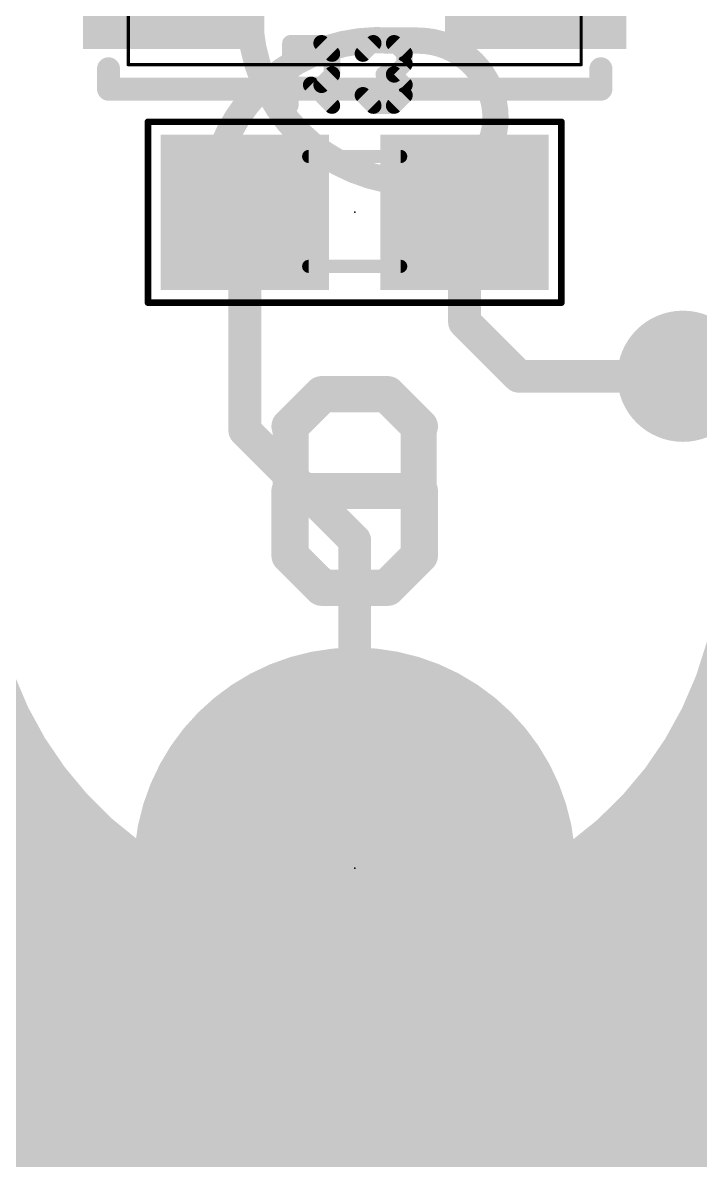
# Model space of a CAD drawing. Extents: x -39 to 92, y -66 to 29.
# Drawn here: x 8.44 to 13.68, y 1.12 to 9.93 of the extents above; entities that cross this region are included whole.
import ezdxf

# ---------------------------------------------------------------- set-up
doc = ezdxf.new("R2010")
doc.units = 0
for name, color, linetype in [('1', 12, 'CONTINUOUS'), ('16', 132, 'CONTINUOUS'), ('17', 110, 'CONTINUOUS'), ('18', 110, 'CONTINUOUS'), ('20', 53, 'CONTINUOUS'), ('21', 41, 'CONTINUOUS'), ('22', 40, 'CONTINUOUS'), ('23', 53, 'CONTINUOUS'), ('25', 253, 'CONTINUOUS'), ('29', 40, 'CONTINUOUS'), ('39', 12, 'CONTINUOUS'), ('51', 53, 'CONTINUOUS')]:
    doc.layers.add(name, color=color, linetype=linetype)

# ---------------------------------------------------------------- blocks, each defined once
blk = doc.blocks.new('RECT')
blk.add_solid([(-0.5, -0.5), (0.5, -0.5), (-0.5, 0.5), (0.5, 0.5)])
blk = doc.blocks.new('ROUNDP')
at = {"const_width": 0.5}
blk.add_lwpolyline([(0, -0.25, 1), (0, 0.25, 1), (0, -0.25)], format="xyb", dxfattribs=at)
blk = doc.blocks.new('ROUNDV')
at = {"const_width": 0.5}
blk.add_lwpolyline([(0, -0.25, 1), (0, 0.25, 1), (0, -0.25)], format="xyb", dxfattribs=at)

msp = doc.modelspace()

# ---------------------------------------------------------------- linework, layer by layer
at = {"layer": '1'}
for points, const_width in [([(10.1609, 8.4582), (10.1609, 6.7682)], 0.254), ([(11.8609, 7.6082), (11.8609, 8.4582)], 0.254), ([(12.2809, 7.1882), (11.8609, 7.6082)], 0.254), ([(13.5509, 7.1882), (12.2809, 7.1882)], 0.254), ([(10.1609, 6.7682), (11.0109, 5.9182)], 0.254), ([(11.0109, 5.9182), (11.0109, 3.3782)], 0.254), ([(8.6109, 3.9782), (8.6029, 3.6153)], 0.2032), ([(8.8912, 3.6553), (8.6109, 3.9782)], 0.2032), ([(13.4109, 3.9782), (13.1306, 3.6553)], 0.2032), ([(13.4189, 3.6153), (13.4109, 3.9782)], 0.2032), ([(8.6083, 3.8608), (8.7128, 3.8608)], 0.2032), ([(13.309, 3.8608), (13.4135, 3.8608)], 0.2032), ([(8.6029, 3.6153), (8.6505, 3.2555)], 0.2032), ([(8.6039, 3.6576), (8.8892, 3.6576)], 0.2032), ([(9.2146, 3.3755), (8.8912, 3.6553)], 0.2032), ([(13.1306, 3.6553), (12.8072, 3.3755)], 0.2032), ([(13.1326, 3.6576), (13.4179, 3.6576)], 0.2032), ([(13.3713, 3.2555), (13.4189, 3.6153)], 0.2032), ([(8.6242, 3.4544), (9.1233, 3.4544)], 0.2032), ([(12.8985, 3.4544), (13.3976, 3.4544)], 0.2032), ([(9.5744, 3.1445), (9.2146, 3.3755)], 0.2032), ([(12.8072, 3.3755), (12.4474, 3.1445)], 0.2032), ([(8.6505, 3.2555), (8.7526, 2.9072)], 0.2032), ([(8.6518, 3.2512), (9.4082, 3.2512)], 0.2032), ([(12.6137, 3.2512), (13.37, 3.2512)], 0.2032), ([(13.2692, 2.9072), (13.3713, 3.2555)], 0.2032), ([(9.9635, 2.967), (9.5744, 3.1445)], 0.2032), ([(12.4474, 3.1445), (12.0583, 2.967)], 0.2032), ([(8.7113, 3.048), (9.7859, 3.048)], 0.2032), ([(12.2359, 3.048), (13.3105, 3.048)], 0.2032), ([(8.7526, 2.9072), (8.9066, 2.5786)], 0.2032), ([(10.3738, 2.8466), (9.9635, 2.967)], 0.2032), ([(12.0583, 2.967), (11.648, 2.8466)], 0.2032), ([(13.1152, 2.5786), (13.2692, 2.9072)], 0.2032), ([(8.7818, 2.8448), (10.3865, 2.8448)], 0.2032), ([(10.7971, 2.7858), (10.3738, 2.8466)], 0.2032), ([(11.648, 2.8466), (11.2247, 2.7858)], 0.2032), ([(11.6353, 2.8448), (13.24, 2.8448)], 0.2032), ([(11.2247, 2.7858), (10.7971, 2.7858)], 0.2032), ([(8.8771, 2.6416), (13.1447, 2.6416)], 0.2032), ([(8.9066, 2.5786), (9.1092, 2.2774)], 0.2032), ([(12.9126, 2.2774), (13.1152, 2.5786)], 0.2032), ([(9.0009, 2.4384), (13.0209, 2.4384)], 0.2032), ([(9.1092, 2.2774), (9.3553, 2.0107)], 0.2032), ([(12.6665, 2.0107), (12.9126, 2.2774)], 0.2032), ([(9.1481, 2.2352), (12.8737, 2.2352)], 0.2032), ([(9.3357, 2.032), (12.6861, 2.032)], 0.2032), ([(9.3553, 2.0107), (9.6394, 1.7848)], 0.2032), ([(12.3824, 1.7848), (12.6665, 2.0107)], 0.2032), ([(9.5841, 1.8288), (12.4377, 1.8288)], 0.2032), ([(9.6394, 1.7848), (9.9547, 1.6049)], 0.2032), ([(12.0671, 1.6049), (12.3824, 1.7848)], 0.2032), ([(9.9184, 1.6256), (12.1034, 1.6256)], 0.2032), ([(9.9547, 1.6049), (10.2937, 1.4754)], 0.2032), ([(11.7281, 1.4754), (12.0671, 1.6049)], 0.2032), ([(10.2937, 1.4754), (10.6486, 1.3992)], 0.2032), ([(10.5406, 1.4224), (11.4812, 1.4224)], 0.2032), ([(10.6486, 1.3992), (11.0109, 1.3782)], 0.2032), ([(11.0109, 1.3782), (11.3732, 1.3992)], 0.2032), ([(11.3732, 1.3992), (11.7281, 1.4754)], 0.2032)]:
    msp.add_lwpolyline(points, dxfattribs=dict(at, const_width=const_width))
for points, const_width in [([(10.2244, 8.4582, 1), (10.0974, 8.4582)], 0.127), ([(11.9244, 8.4582, 1), (11.7974, 8.4582)], 0.127), ([(11.9058, 7.6531, 1), (11.816, 7.5633)], 0.127), ([(11.7974, 7.6082, 1), (11.9244, 7.6082)], 0.127), ([(12.2809, 7.2517, 1), (12.2809, 7.1247)], 0.127), ([(13.5509, 7.1247, 1), (13.5509, 7.2517)], 0.127), ([(12.236, 7.1433, 1), (12.3258, 7.2331)], 0.127), ([(10.2058, 6.8131, 1), (10.116, 6.7233)], 0.127), ([(10.0974, 6.7682, 1), (10.2244, 6.7682)], 0.127), ([(11.0744, 5.9182, 1), (10.9474, 5.9182)], 0.127), ([(10.966, 5.8733, 1), (11.0558, 5.9631)], 0.127), ([(8.6617, 3.9771, 1), (8.5601, 3.9793)], 0.1016), ([(8.6493, 4.0115, 1), (8.5725, 3.9449)], 0.1016), ([(13.4617, 3.9793, 1), (13.3601, 3.9771)], 0.1016), ([(13.4493, 3.9449, 1), (13.3725, 4.0115)], 0.1016), ([(8.6083, 3.9116, 1), (8.6083, 3.81)], 0.1016), ([(8.7128, 3.81, 1), (8.7128, 3.9116)], 0.1016), ([(13.309, 3.9116, 1), (13.309, 3.81)], 0.1016), ([(13.4135, 3.81, 1), (13.4135, 3.9116)], 0.1016), ([(8.6533, 3.622, 1), (8.5526, 3.6087)], 0.1016), ([(8.6039, 3.7084, 1), (8.6039, 3.6068)], 0.1016), ([(8.9244, 3.6937, 1), (8.858, 3.6168)], 0.1016), ([(8.8528, 3.622, 1), (8.9296, 3.6886)], 0.1016), ([(8.8892, 3.6068, 1), (8.8892, 3.7084)], 0.1016), ([(13.0922, 3.6886, 1), (13.169, 3.622)], 0.1016), ([(13.1326, 3.7084, 1), (13.1326, 3.6068)], 0.1016), ([(13.1638, 3.6168, 1), (13.0974, 3.6937)], 0.1016), ([(13.4692, 3.6087, 1), (13.3685, 3.622)], 0.1016), ([(13.4179, 3.6068, 1), (13.4179, 3.7084)], 0.1016), ([(8.5521, 3.6165, 1), (8.6537, 3.6142)], 0.1016), ([(13.3681, 3.6142, 1), (13.4697, 3.6165)], 0.1016), ([(8.6242, 3.5052, 1), (8.6242, 3.4036)], 0.1016), ([(9.1233, 3.4036, 1), (9.1233, 3.5052)], 0.1016), ([(12.8985, 3.5052, 1), (12.8985, 3.4036)], 0.1016), ([(13.3976, 3.4036, 1), (13.3976, 3.5052)], 0.1016), ([(9.242, 3.4182, 1), (9.1871, 3.3327)], 0.1016), ([(9.1813, 3.337, 1), (9.2478, 3.4139)], 0.1016), ([(10.9474, 3.3782, 1), (11.0744, 3.3782)], 0.127), ([(12.774, 3.4139, 1), (12.8405, 3.337)], 0.1016), ([(12.8347, 3.3327, 1), (12.7798, 3.4182)], 0.1016), ([(8.6993, 3.2698, 1), (8.6018, 3.2412)], 0.1016), ([(8.6518, 3.302, 1), (8.6518, 3.2004)], 0.1016), ([(9.4082, 3.2004, 1), (9.4082, 3.302)], 0.1016), ([(12.6137, 3.302, 1), (12.6137, 3.2004)], 0.1016), ([(13.42, 3.2412, 1), (13.3225, 3.2698)], 0.1016), ([(13.37, 3.2004, 1), (13.37, 3.302)], 0.1016), ([(8.6002, 3.2489, 1), (8.7009, 3.2622)], 0.1016), ([(13.3209, 3.2622, 1), (13.4216, 3.2489)], 0.1016), ([(9.5955, 3.1907, 1), (9.5534, 3.0982)], 0.1016), ([(9.547, 3.1017, 1), (9.6019, 3.1872)], 0.1016), ([(12.4199, 3.1872, 1), (12.4748, 3.1017)], 0.1016), ([(12.4684, 3.0982, 1), (12.4263, 3.1907)], 0.1016), ([(8.7113, 3.0988, 1), (8.7113, 2.9972)], 0.1016), ([(9.7859, 2.9972, 1), (9.7859, 3.0988)], 0.1016), ([(12.2359, 3.0988, 1), (12.2359, 2.9972)], 0.1016), ([(13.3105, 2.9972, 1), (13.3105, 3.0988)], 0.1016), ([(8.7986, 2.9288, 1), (8.7066, 2.8857)], 0.1016), ([(9.9778, 3.0157, 1), (9.9492, 2.9182)], 0.1016), ([(9.9424, 2.9208, 1), (9.9846, 3.0132)], 0.1016), ([(12.0372, 3.0132, 1), (12.0794, 2.9208)], 0.1016), ([(12.0726, 2.9182, 1), (12.044, 3.0157)], 0.1016), ([(13.3152, 2.8857, 1), (13.2232, 2.9288)], 0.1016), ([(8.7038, 2.8929, 1), (8.8013, 2.9215)], 0.1016), ([(8.7818, 2.8956, 1), (8.7818, 2.794)], 0.1016), ([(10.381, 2.8969, 1), (10.3666, 2.7963)], 0.1016), ([(10.3595, 2.7979, 1), (10.3881, 2.8954)], 0.1016), ([(10.3865, 2.794, 1), (10.3865, 2.8956)], 0.1016), ([(11.6353, 2.8956, 1), (11.6353, 2.794)], 0.1016), ([(11.6337, 2.8954, 1), (11.6623, 2.7979)], 0.1016), ([(11.6552, 2.7963, 1), (11.6408, 2.8969)], 0.1016), ([(13.2205, 2.9215, 1), (13.318, 2.8929)], 0.1016), ([(13.24, 2.794, 1), (13.24, 2.8956)], 0.1016), ([(10.7971, 2.8366, 1), (10.7971, 2.735)], 0.1016), ([(10.7899, 2.7355, 1), (10.8043, 2.8361)], 0.1016), ([(11.2175, 2.8361, 1), (11.2319, 2.7355)], 0.1016), ([(11.2247, 2.735, 1), (11.2247, 2.8366)], 0.1016), ([(8.8771, 2.6924, 1), (8.8771, 2.5908)], 0.1016), ([(13.1447, 2.5908, 1), (13.1447, 2.6924)], 0.1016), ([(8.9488, 2.6069, 1), (8.8645, 2.5503)], 0.1016), ([(8.8606, 2.557, 1), (8.9526, 2.6002)], 0.1016), ([(13.0692, 2.6002, 1), (13.1612, 2.557)], 0.1016), ([(13.1573, 2.5503, 1), (13.073, 2.6069)], 0.1016), ([(9.0009, 2.4892, 1), (9.0009, 2.3876)], 0.1016), ([(13.0209, 2.3876, 1), (13.0209, 2.4892)], 0.1016), ([(9.1465, 2.3119, 1), (9.0718, 2.2429)], 0.1016), ([(12.95, 2.2429, 1), (12.8753, 2.3119)], 0.1016), ([(9.067, 2.2491, 1), (9.1513, 2.3058)], 0.1016), ([(9.1481, 2.286, 1), (9.1481, 2.1844)], 0.1016), ([(12.8705, 2.3058, 1), (12.9548, 2.2491)], 0.1016), ([(12.8737, 2.1844, 1), (12.8737, 2.286)], 0.1016), ([(9.3357, 2.0828, 1), (9.3357, 1.9812)], 0.1016), ([(12.6861, 1.9812, 1), (12.6861, 2.0828)], 0.1016), ([(9.387, 2.0505, 1), (9.3237, 1.971)], 0.1016), ([(9.318, 1.9763, 1), (9.3927, 2.0452)], 0.1016), ([(12.6291, 2.0452, 1), (12.7038, 1.9763)], 0.1016), ([(12.6981, 1.971, 1), (12.6348, 2.0505)], 0.1016), ([(9.5841, 1.8796, 1), (9.5841, 1.778)], 0.1016), ([(9.6646, 1.8289, 1), (9.6142, 1.7407)], 0.1016), ([(9.6078, 1.745, 1), (9.671, 1.8245)], 0.1016), ([(12.3508, 1.8245, 1), (12.414, 1.745)], 0.1016), ([(12.4076, 1.7407, 1), (12.3572, 1.8289)], 0.1016), ([(12.4377, 1.778, 1), (12.4377, 1.8796)], 0.1016), ([(9.9184, 1.6764, 1), (9.9184, 1.5748)], 0.1016), ([(9.9728, 1.6524, 1), (9.9365, 1.5575)], 0.1016), ([(9.9295, 1.5608, 1), (9.9798, 1.6491)], 0.1016), ([(12.042, 1.6491, 1), (12.0923, 1.5608)], 0.1016), ([(12.0853, 1.5575, 1), (12.049, 1.6524)], 0.1016), ([(12.1034, 1.5748, 1), (12.1034, 1.6764)], 0.1016), ([(10.3044, 1.5251, 1), (10.283, 1.4257)], 0.1016), ([(10.2756, 1.428, 1), (10.3118, 1.5229)], 0.1016), ([(10.5406, 1.4732, 1), (10.5406, 1.3716)], 0.1016), ([(10.6515, 1.4499, 1), (10.6456, 1.3485)], 0.1016), ([(10.6379, 1.3496, 1), (10.6592, 1.4489)], 0.1016), ([(11.3626, 1.4489, 1), (11.3839, 1.3496)], 0.1016), ([(11.3762, 1.3485, 1), (11.3703, 1.4499)], 0.1016), ([(11.4812, 1.3716, 1), (11.4812, 1.4732)], 0.1016), ([(11.71, 1.5229, 1), (11.7462, 1.428)], 0.1016), ([(11.7388, 1.4257, 1), (11.7174, 1.5251)], 0.1016), ([(11.008, 1.4289, 1), (11.0138, 1.3275)], 0.1016), ([(11.008, 1.3275, 1), (11.0138, 1.4289)], 0.1016)]:
    msp.add_lwpolyline(points, format="xyb", dxfattribs=dict(at, const_width=const_width))
at = {"layer": '16'}
for points, const_width in [([(13.5509, 7.1882), (14.5542, 8.1915)], 0.254), ([(8.6029, 3.6153), (8.6109, 3.9782)], 0.2032), ([(8.6109, 3.9782), (8.8912, 3.6553)], 0.2032), ([(13.1306, 3.6553), (13.4109, 3.9782)], 0.2032), ([(13.4109, 3.9782), (13.4189, 3.6153)], 0.2032), ([(8.6083, 3.8608), (8.7128, 3.8608)], 0.2032), ([(13.309, 3.8608), (13.4135, 3.8608)], 0.2032), ([(8.6505, 3.2555), (8.6029, 3.6153)], 0.2032), ([(8.6039, 3.6576), (8.8892, 3.6576)], 0.2032), ([(8.8912, 3.6553), (9.2146, 3.3755)], 0.2032), ([(12.8072, 3.3755), (13.1306, 3.6553)], 0.2032), ([(13.1326, 3.6576), (13.4179, 3.6576)], 0.2032), ([(13.4189, 3.6153), (13.3713, 3.2555)], 0.2032), ([(8.6242, 3.4544), (9.1233, 3.4544)], 0.2032), ([(12.8985, 3.4544), (13.3976, 3.4544)], 0.2032), ([(9.2146, 3.3755), (9.5744, 3.1445)], 0.2032), ([(12.4474, 3.1445), (12.8072, 3.3755)], 0.2032), ([(8.7526, 2.9072), (8.6505, 3.2555)], 0.2032), ([(8.6518, 3.2512), (9.4081, 3.2512)], 0.2032), ([(12.6136, 3.2512), (13.37, 3.2512)], 0.2032), ([(13.3713, 3.2555), (13.2692, 2.9072)], 0.2032), ([(9.5744, 3.1445), (9.9635, 2.967)], 0.2032), ([(12.0583, 2.967), (12.4474, 3.1445)], 0.2032), ([(8.7113, 3.048), (9.7859, 3.048)], 0.2032), ([(12.2359, 3.048), (13.3105, 3.048)], 0.2032), ([(8.9066, 2.5786), (8.7526, 2.9072)], 0.2032), ([(9.9635, 2.967), (10.3738, 2.8466)], 0.2032), ([(11.648, 2.8466), (12.0583, 2.967)], 0.2032), ([(13.2692, 2.9072), (13.1152, 2.5786)], 0.2032), ([(8.7818, 2.8448), (10.3865, 2.8448)], 0.2032), ([(10.3738, 2.8466), (10.7971, 2.7858)], 0.2032), ([(11.2247, 2.7858), (11.648, 2.8466)], 0.2032), ([(11.6353, 2.8448), (13.24, 2.8448)], 0.2032), ([(10.7971, 2.7858), (11.2247, 2.7858)], 0.2032), ([(8.8771, 2.6416), (13.1447, 2.6416)], 0.2032), ([(9.1092, 2.2774), (8.9066, 2.5786)], 0.2032), ([(13.1152, 2.5786), (12.9126, 2.2774)], 0.2032), ([(9.0009, 2.4384), (13.0209, 2.4384)], 0.2032), ([(9.3553, 2.0107), (9.1092, 2.2774)], 0.2032), ([(12.9126, 2.2774), (12.6665, 2.0107)], 0.2032), ([(9.1481, 2.2352), (12.8737, 2.2352)], 0.2032), ([(9.3357, 2.032), (12.6861, 2.032)], 0.2032), ([(9.6394, 1.7848), (9.3553, 2.0107)], 0.2032), ([(12.6665, 2.0107), (12.3824, 1.7848)], 0.2032), ([(9.5841, 1.8288), (12.4377, 1.8288)], 0.2032), ([(9.9547, 1.6049), (9.6394, 1.7848)], 0.2032), ([(12.3824, 1.7848), (12.0671, 1.6049)], 0.2032), ([(9.9184, 1.6256), (12.1034, 1.6256)], 0.2032), ([(10.2937, 1.4754), (9.9547, 1.6049)], 0.2032), ([(12.0671, 1.6049), (11.7281, 1.4754)], 0.2032), ([(10.6486, 1.3992), (10.2937, 1.4754)], 0.2032), ([(10.5406, 1.4224), (11.4812, 1.4224)], 0.2032), ([(11.0109, 1.3782), (10.6486, 1.3992)], 0.2032), ([(11.3732, 1.3992), (11.0109, 1.3782)], 0.2032), ([(11.7281, 1.4754), (11.3732, 1.3992)], 0.2032)]:
    msp.add_lwpolyline(points, dxfattribs=dict(at, const_width=const_width))
for points, const_width in [([(13.506, 7.2331, 1), (13.5958, 7.1433)], 0.127), ([(8.6617, 3.9771, 1), (8.5601, 3.9793)], 0.1016), ([(8.6493, 4.0115, 1), (8.5725, 3.9449)], 0.1016), ([(13.4617, 3.9793, 1), (13.3601, 3.9771)], 0.1016), ([(13.4493, 3.9449, 1), (13.3725, 4.0115)], 0.1016), ([(8.6083, 3.9116, 1), (8.6083, 3.81)], 0.1016), ([(8.7128, 3.81, 1), (8.7128, 3.9116)], 0.1016), ([(13.309, 3.9116, 1), (13.309, 3.81)], 0.1016), ([(13.4135, 3.81, 1), (13.4135, 3.9116)], 0.1016), ([(8.6533, 3.622, 1), (8.5526, 3.6087)], 0.1016), ([(8.6039, 3.7084, 1), (8.6039, 3.6068)], 0.1016), ([(8.9244, 3.6937, 1), (8.858, 3.6168)], 0.1016), ([(8.8528, 3.622, 1), (8.9296, 3.6886)], 0.1016), ([(8.8892, 3.6068, 1), (8.8892, 3.7084)], 0.1016), ([(13.0922, 3.6886, 1), (13.169, 3.622)], 0.1016), ([(13.1326, 3.7084, 1), (13.1326, 3.6068)], 0.1016), ([(13.1638, 3.6168, 1), (13.0974, 3.6937)], 0.1016), ([(13.4692, 3.6087, 1), (13.3685, 3.622)], 0.1016), ([(13.4179, 3.6068, 1), (13.4179, 3.7084)], 0.1016), ([(8.5521, 3.6165, 1), (8.6537, 3.6142)], 0.1016), ([(13.3681, 3.6142, 1), (13.4697, 3.6165)], 0.1016), ([(8.6242, 3.5052, 1), (8.6242, 3.4036)], 0.1016), ([(9.1233, 3.4036, 1), (9.1233, 3.5052)], 0.1016), ([(12.8985, 3.5052, 1), (12.8985, 3.4036)], 0.1016), ([(13.3976, 3.4036, 1), (13.3976, 3.5052)], 0.1016), ([(9.242, 3.4182, 1), (9.1871, 3.3327)], 0.1016), ([(9.1813, 3.337, 1), (9.2478, 3.4139)], 0.1016), ([(12.774, 3.4139, 1), (12.8405, 3.337)], 0.1016), ([(12.8347, 3.3327, 1), (12.7798, 3.4182)], 0.1016), ([(8.6993, 3.2698, 1), (8.6018, 3.2412)], 0.1016), ([(8.6518, 3.302, 1), (8.6518, 3.2004)], 0.1016), ([(9.4081, 3.2004, 1), (9.4081, 3.302)], 0.1016), ([(12.6136, 3.302, 1), (12.6136, 3.2004)], 0.1016), ([(13.42, 3.2412, 1), (13.3225, 3.2698)], 0.1016), ([(13.37, 3.2004, 1), (13.37, 3.302)], 0.1016), ([(8.6002, 3.2489, 1), (8.7009, 3.2622)], 0.1016), ([(13.3209, 3.2622, 1), (13.4216, 3.2489)], 0.1016), ([(9.5955, 3.1907, 1), (9.5534, 3.0982)], 0.1016), ([(9.547, 3.1017, 1), (9.6019, 3.1872)], 0.1016), ([(12.4199, 3.1872, 1), (12.4748, 3.1017)], 0.1016), ([(12.4684, 3.0982, 1), (12.4263, 3.1907)], 0.1016), ([(8.7113, 3.0988, 1), (8.7113, 2.9972)], 0.1016), ([(9.7859, 2.9972, 1), (9.7859, 3.0988)], 0.1016), ([(12.2359, 3.0988, 1), (12.2359, 2.9972)], 0.1016), ([(13.3105, 2.9972, 1), (13.3105, 3.0988)], 0.1016), ([(8.7986, 2.9288, 1), (8.7066, 2.8857)], 0.1016), ([(9.9778, 3.0157, 1), (9.9492, 2.9182)], 0.1016), ([(9.9424, 2.9208, 1), (9.9846, 3.0132)], 0.1016), ([(12.0372, 3.0132, 1), (12.0794, 2.9208)], 0.1016), ([(12.0726, 2.9182, 1), (12.044, 3.0157)], 0.1016), ([(13.3152, 2.8857, 1), (13.2232, 2.9288)], 0.1016), ([(8.7038, 2.8929, 1), (8.8013, 2.9215)], 0.1016), ([(8.7818, 2.8956, 1), (8.7818, 2.794)], 0.1016), ([(10.381, 2.8969, 1), (10.3666, 2.7963)], 0.1016), ([(10.3595, 2.7979, 1), (10.3881, 2.8954)], 0.1016), ([(10.3865, 2.794, 1), (10.3865, 2.8956)], 0.1016), ([(11.6353, 2.8956, 1), (11.6353, 2.794)], 0.1016), ([(11.6337, 2.8954, 1), (11.6623, 2.7979)], 0.1016), ([(11.6552, 2.7963, 1), (11.6408, 2.8969)], 0.1016), ([(13.2205, 2.9215, 1), (13.318, 2.8929)], 0.1016), ([(13.24, 2.794, 1), (13.24, 2.8956)], 0.1016), ([(10.7971, 2.8366, 1), (10.7971, 2.735)], 0.1016), ([(10.7899, 2.7355, 1), (10.8043, 2.8361)], 0.1016), ([(11.2175, 2.8361, 1), (11.2319, 2.7355)], 0.1016), ([(11.2247, 2.735, 1), (11.2247, 2.8366)], 0.1016), ([(8.8771, 2.6924, 1), (8.8771, 2.5908)], 0.1016), ([(13.1447, 2.5908, 1), (13.1447, 2.6924)], 0.1016), ([(8.9488, 2.6069, 1), (8.8645, 2.5503)], 0.1016), ([(8.8606, 2.557, 1), (8.9526, 2.6002)], 0.1016), ([(13.0692, 2.6002, 1), (13.1612, 2.557)], 0.1016), ([(13.1573, 2.5503, 1), (13.073, 2.6069)], 0.1016), ([(9.0009, 2.4892, 1), (9.0009, 2.3876)], 0.1016), ([(13.0209, 2.3876, 1), (13.0209, 2.4892)], 0.1016), ([(9.1465, 2.3119, 1), (9.0718, 2.2429)], 0.1016), ([(12.95, 2.2429, 1), (12.8753, 2.3119)], 0.1016), ([(9.067, 2.2491, 1), (9.1513, 2.3058)], 0.1016), ([(9.1481, 2.286, 1), (9.1481, 2.1844)], 0.1016), ([(12.8705, 2.3058, 1), (12.9548, 2.2491)], 0.1016), ([(12.8737, 2.1844, 1), (12.8737, 2.286)], 0.1016), ([(9.3357, 2.0828, 1), (9.3357, 1.9812)], 0.1016), ([(12.6861, 1.9812, 1), (12.6861, 2.0828)], 0.1016), ([(9.387, 2.0505, 1), (9.3237, 1.971)], 0.1016), ([(9.318, 1.9763, 1), (9.3927, 2.0452)], 0.1016), ([(12.6291, 2.0452, 1), (12.7038, 1.9763)], 0.1016), ([(12.6981, 1.971, 1), (12.6348, 2.0505)], 0.1016), ([(9.5841, 1.8796, 1), (9.5841, 1.778)], 0.1016), ([(9.6646, 1.8289, 1), (9.6142, 1.7407)], 0.1016), ([(9.6078, 1.745, 1), (9.671, 1.8245)], 0.1016), ([(12.3508, 1.8245, 1), (12.414, 1.745)], 0.1016), ([(12.4076, 1.7407, 1), (12.3572, 1.8289)], 0.1016), ([(12.4377, 1.778, 1), (12.4377, 1.8796)], 0.1016), ([(9.9184, 1.6764, 1), (9.9184, 1.5748)], 0.1016), ([(9.9728, 1.6524, 1), (9.9365, 1.5575)], 0.1016), ([(9.9295, 1.5608, 1), (9.9798, 1.6491)], 0.1016), ([(12.042, 1.6491, 1), (12.0923, 1.5608)], 0.1016), ([(12.0853, 1.5575, 1), (12.049, 1.6524)], 0.1016), ([(12.1034, 1.5748, 1), (12.1034, 1.6764)], 0.1016), ([(10.3044, 1.5251, 1), (10.283, 1.4257)], 0.1016), ([(10.2756, 1.428, 1), (10.3118, 1.5229)], 0.1016), ([(10.5406, 1.4732, 1), (10.5406, 1.3716)], 0.1016), ([(10.6515, 1.4499, 1), (10.6456, 1.3485)], 0.1016), ([(10.6379, 1.3496, 1), (10.6592, 1.4489)], 0.1016), ([(11.3626, 1.4489, 1), (11.3839, 1.3496)], 0.1016), ([(11.3762, 1.3485, 1), (11.3703, 1.4499)], 0.1016), ([(11.4812, 1.3716, 1), (11.4812, 1.4732)], 0.1016), ([(11.71, 1.5229, 1), (11.7462, 1.428)], 0.1016), ([(11.7388, 1.4257, 1), (11.7174, 1.5251)], 0.1016), ([(11.008, 1.4289, 1), (11.0138, 1.3275)], 0.1016), ([(11.008, 1.3275, 1), (11.0138, 1.4289)], 0.1016)]:
    msp.add_lwpolyline(points, format="xyb", dxfattribs=dict(at, const_width=const_width))
at = {"layer": '20', "const_width": 0.2032}
msp.add_lwpolyline([(11.0109, 0.9982, 1), (11.0109, 20.9982, 1), (11.0109, 0.9982)], format="xyb", dxfattribs=at)
at = {"layer": '21'}
for points, const_width in [([(9.1059, 9.4107), (9.1059, 9.5694)], 0.1778), ([(12.9159, 9.5694), (12.9159, 9.4107)], 0.1778), ([(12.9159, 9.4107), (9.1059, 9.4107)], 0.1778), ([(10.7656, 7.0498), (10.5156, 6.7998)], 0.2794), ([(11.2655, 7.0498), (10.7656, 7.0498)], 0.2794), ([(11.5155, 6.7998), (11.2655, 7.0498)], 0.2794), ([(10.5156, 6.7998), (10.5156, 5.7999)], 0.2794), ([(11.5155, 6.2998), (11.0156, 6.2998)], 0.2794), ([(11.5155, 5.7999), (11.5155, 6.2998)], 0.2794), ([(10.5156, 5.7999), (10.7656, 5.5499)], 0.2794), ([(11.2655, 5.5499), (11.5155, 5.7999)], 0.2794), ([(10.7656, 5.5499), (11.2655, 5.5499)], 0.2794)]:
    msp.add_lwpolyline(points, dxfattribs=dict(at, const_width=const_width))
for points, const_width in [([(9.1503, 9.5694, 1), (9.0615, 9.5694)], 0.0889), ([(12.9604, 9.5694, 1), (12.8715, 9.5694)], 0.0889), ([(9.1059, 9.4551, 1), (9.1059, 9.3663)], 0.0889), ([(9.0615, 9.4107, 1), (9.1503, 9.4107)], 0.0889), ([(12.8715, 9.4107, 1), (12.9604, 9.4107)], 0.0889), ([(12.9159, 9.3663, 1), (12.9159, 9.4551)], 0.0889), ([(10.7656, 7.1196, 1), (10.7656, 6.9799)], 0.1397), ([(10.815, 7.0004, 1), (10.7162, 7.0992)], 0.1397), ([(11.3149, 7.0992, 1), (11.2161, 7.0004)], 0.1397), ([(11.2655, 6.9799, 1), (11.2655, 7.1196)], 0.1397), ([(10.4662, 6.8492, 1), (10.565, 6.7504)], 0.1397), ([(10.5855, 6.7998, 1), (10.4458, 6.7998)], 0.1397), ([(11.4661, 6.7504, 1), (11.5649, 6.8492)], 0.1397), ([(11.0156, 6.3697, 1), (11.0156, 6.23)], 0.1397), ([(11.5854, 6.2998, 1), (11.4457, 6.2998)], 0.1397), ([(11.5155, 6.23, 1), (11.5155, 6.3697)], 0.1397), ([(10.565, 5.8493, 1), (10.4662, 5.7505)], 0.1397), ([(11.5649, 5.7505, 1), (11.4661, 5.8493)], 0.1397), ([(10.4458, 5.7999, 1), (10.5855, 5.7999)], 0.1397), ([(11.4457, 5.7999, 1), (11.5854, 5.7999)], 0.1397), ([(10.7656, 5.6197, 1), (10.7656, 5.4801)], 0.1397), ([(10.7162, 5.5005, 1), (10.815, 5.5993)], 0.1397), ([(11.2161, 5.5993, 1), (11.3149, 5.5005)], 0.1397), ([(11.2655, 5.4801, 1), (11.2655, 5.6197)], 0.1397)]:
    msp.add_lwpolyline(points, format="xyb", dxfattribs=dict(at, const_width=const_width))
at = {"layer": '22'}
for points, const_width in [([(10.2009, 9.9872), (10.2009, 10.7872)], 0.2032), ([(11.5009, 9.7872), (11.3009, 9.7872)], 0.2032), ([(11.6009, 8.6872), (11.5009, 8.6872)], 0.2032), ([(10.5063, 6.7998), (10.7563, 7.0498)], 0.2794), ([(10.7563, 7.0498), (11.2562, 7.0498)], 0.2794), ([(11.2562, 7.0498), (11.5062, 6.7998)], 0.2794), ([(11.5062, 6.7998), (11.5062, 5.7999)], 0.2794), ([(10.5063, 5.7999), (10.5063, 6.2998)], 0.2794), ([(10.5063, 6.2998), (11.0062, 6.2998)], 0.2794), ([(10.7563, 5.5499), (10.5063, 5.7999)], 0.2794), ([(11.5062, 5.7999), (11.2562, 5.5499)], 0.2794), ([(11.2562, 5.5499), (10.7563, 5.5499)], 0.2794)]:
    msp.add_lwpolyline(points, dxfattribs=dict(at, const_width=const_width))
for points, const_width in [([(10.2009, 9.9872, 0.4142), (11.5009, 8.6872)], 0.2032), ([(10.1501, 9.9872, 1), (10.2517, 9.9872)], 0.1016), ([(11.3009, 9.7872, 0.4142), (9.9009, 8.5872)], 0.2032), ([(11.3009, 9.838, 1), (11.3009, 9.7364)], 0.1016), ([(11.297, 9.7365, 1), (11.3048, 9.8379)], 0.1016), ([(12.1009, 9.1872, 0.4142), (11.5009, 9.7872)], 0.2032), ([(11.5009, 9.838, 1), (11.5009, 9.7364)], 0.1016), ([(11.5009, 9.7364, 1), (11.5009, 9.838)], 0.1016), ([(11.6009, 8.6872, 0.4142), (12.1009, 9.1872)], 0.2032), ([(12.1517, 9.1872, 1), (12.0501, 9.1872)], 0.1016), ([(12.0501, 9.1872, 1), (12.1517, 9.1872)], 0.1016), ([(11.5009, 8.738, 1), (11.5009, 8.6364)], 0.1016), ([(11.5009, 8.6364, 1), (11.5009, 8.738)], 0.1016), ([(11.6009, 8.738, 1), (11.6009, 8.6364)], 0.1016), ([(11.6009, 8.6364, 1), (11.6009, 8.738)], 0.1016), ([(9.8502, 8.5911, 1), (9.9516, 8.5833)], 0.1016), ([(10.7563, 7.1196, 1), (10.7563, 6.9799)], 0.1397), ([(10.8057, 7.0004, 1), (10.7069, 7.0992)], 0.1397), ([(11.3056, 7.0992, 1), (11.2068, 7.0004)], 0.1397), ([(11.2562, 6.9799, 1), (11.2562, 7.1196)], 0.1397), ([(10.4569, 6.8492, 1), (10.5557, 6.7504)], 0.1397), ([(11.5761, 6.7998, 1), (11.4363, 6.7998)], 0.1397), ([(11.4568, 6.7504, 1), (11.5556, 6.8492)], 0.1397), ([(10.5761, 6.2998, 1), (10.4364, 6.2998)], 0.1397), ([(10.5063, 6.3697, 1), (10.5063, 6.23)], 0.1397), ([(11.0062, 6.23, 1), (11.0062, 6.3697)], 0.1397), ([(10.5557, 5.8493, 1), (10.4569, 5.7505)], 0.1397), ([(11.5556, 5.7505, 1), (11.4568, 5.8493)], 0.1397), ([(10.4364, 5.7999, 1), (10.5761, 5.7999)], 0.1397), ([(11.4363, 5.7999, 1), (11.5761, 5.7999)], 0.1397), ([(10.7563, 5.6197, 1), (10.7563, 5.4801)], 0.1397), ([(10.7069, 5.5005, 1), (10.8057, 5.5993)], 0.1397), ([(11.2068, 5.5993, 1), (11.3056, 5.5005)], 0.1397), ([(11.2562, 5.4801, 1), (11.2562, 5.6197)], 0.1397)]:
    msp.add_lwpolyline(points, format="xyb", dxfattribs=dict(at, const_width=const_width))
at = {"layer": '23'}
for p in [(11.0109, 8.4582), (11.0109, 3.3782)]:
    msp.add_point(p, dxfattribs=at)
at = {"layer": '25', "const_width": 0.0635}
for points in [[(10.5448, 9.7667, 1), (10.4813, 9.7667)], [(10.5131, 9.7985, 1), (10.5131, 9.735)], [(10.777, 9.7892, 1), (10.7321, 9.7443)], [(10.7546, 9.735, 1), (10.7546, 9.7985)], [(11.1549, 9.7985, 1), (11.1549, 9.735)], [(11.1774, 9.7443, 1), (11.1324, 9.7892)], [(11.3384, 9.7892, 1), (11.2935, 9.7443)], [(11.3159, 9.735, 1), (11.3159, 9.7985)], [(10.8668, 9.6862, 1), (10.8033, 9.6862)], [(10.8126, 9.6638, 1), (10.8575, 9.7087)], [(11.0519, 9.7087, 1), (11.0969, 9.6638)], [(11.4282, 9.6862, 1), (11.3647, 9.6862)], [(11.374, 9.6638, 1), (11.4189, 9.7087)], [(11.3647, 9.6057, 1), (11.4282, 9.6057)], [(11.4189, 9.5833, 1), (11.374, 9.6282)], [(10.8033, 9.5252, 1), (10.8668, 9.5252)], [(10.8575, 9.5028, 1), (10.8126, 9.5477)], [(11.2354, 9.557, 1), (11.2354, 9.4935)], [(11.3384, 9.5477, 1), (11.2935, 9.5028)], [(11.2935, 9.5477, 1), (11.3384, 9.5028)], [(11.3159, 9.4935, 1), (11.3159, 9.557)], [(10.5131, 9.4765, 1), (10.5131, 9.413)], [(10.6965, 9.4672, 1), (10.6516, 9.4223)], [(10.7321, 9.4672, 1), (10.777, 9.4223)], [(10.7546, 9.413, 1), (10.7546, 9.4765)], [(11.0969, 9.3867, 1), (11.0519, 9.3417)], [(11.4282, 9.4447, 1), (11.3647, 9.4447)], [(11.374, 9.4223, 1), (11.4189, 9.4672)], [(11.4189, 9.3417, 1), (11.374, 9.3867)], [(10.8126, 9.2612, 1), (10.8575, 9.3062)], [(11.1549, 9.3155, 1), (11.1549, 9.2519)], [(11.1324, 9.2612, 1), (11.1774, 9.3062)], [(11.2935, 9.3062, 1), (11.3384, 9.2612)], [(11.3159, 9.2519, 1), (11.3159, 9.3155)], [(11.3647, 9.3642, 1), (11.4282, 9.3642)], [(10.4813, 9.2837, 1), (10.5448, 9.2837)]]:
    msp.add_lwpolyline(points, format="xyb", dxfattribs=at)
at = {"layer": '25', "const_width": 0.127}
for points in [[(10.5131, 9.2837), (10.5131, 9.7667)], [(10.5131, 9.7667), (10.7546, 9.7667)], [(10.7546, 9.7667), (10.8351, 9.6862)], [(11.0744, 9.6862), (11.1549, 9.7667)], [(11.1549, 9.7667), (11.3159, 9.7667)], [(11.3159, 9.7667), (11.3964, 9.6862)], [(10.8351, 9.6862), (10.8351, 9.5252)], [(11.3964, 9.6862), (11.3964, 9.6057)], [(11.3964, 9.6057), (11.3159, 9.5252)], [(10.8351, 9.5252), (10.7546, 9.4447)], [(11.3159, 9.5252), (11.2354, 9.5252)], [(11.3159, 9.5252), (11.3964, 9.4447)], [(10.7546, 9.4447), (10.5131, 9.4447)], [(10.6741, 9.4447), (10.8351, 9.2837)], [(11.1549, 9.2837), (11.0744, 9.3642)], [(11.3964, 9.3642), (11.3159, 9.2837)], [(11.3964, 9.4447), (11.3964, 9.3642)], [(11.3159, 9.2837), (11.1549, 9.2837)]]:
    msp.add_lwpolyline(points, dxfattribs=at)
at = {"layer": '29'}
for points, const_width in [([(8.1009, 5.9582, 1.0343), (13.9309, 5.9482)], 0.2032), ([(8.4076, 4.4196, 1), (8.4076, 4.5212)], 0.1016), ([(13.6514, 4.5212, 1), (13.6514, 4.4196)], 0.1016), ([(8.5295, 4.2164, 1), (8.5295, 4.318)], 0.1016), ([(13.5092, 4.318, 1), (13.5092, 4.2164)], 0.1016), ([(8.6514, 4.0132, 1), (8.6514, 4.1148)], 0.1016), ([(13.367, 4.1148, 1), (13.367, 4.0132)], 0.1016), ([(8.6617, 3.9771, 1), (8.5601, 3.9793)], 0.1016), ([(8.6493, 4.0115, 1), (8.5725, 3.9449)], 0.1016), ([(13.4617, 3.9793, 1), (13.3601, 3.9771)], 0.1016), ([(13.4493, 3.9449, 1), (13.3725, 4.0115)], 0.1016), ([(8.6083, 3.9116, 1), (8.6083, 3.81)], 0.1016), ([(8.7128, 3.81, 1), (8.7128, 3.9116)], 0.1016), ([(8.84, 3.8398, 1), (8.7818, 3.7566)], 0.1016), ([(8.7733, 3.81, 1), (8.7733, 3.9116)], 0.1016), ([(13.2247, 3.9116, 1), (13.2247, 3.81)], 0.1016), ([(13.309, 3.9116, 1), (13.309, 3.81)], 0.1016), ([(13.4135, 3.81, 1), (13.4135, 3.9116)], 0.1016), ([(8.7673, 3.7721, 1), (8.8545, 3.8243)], 0.1016), ([(13.14, 3.6566, 1), (13.0818, 3.7398)], 0.1016), ([(8.6533, 3.622, 1), (8.5526, 3.6087)], 0.1016), ([(8.6039, 3.7084, 1), (8.6039, 3.6068)], 0.1016), ([(8.9244, 3.6937, 1), (8.858, 3.6168)], 0.1016), ([(8.8528, 3.622, 1), (8.9296, 3.6886)], 0.1016), ([(8.8892, 3.6068, 1), (8.8892, 3.7084)], 0.1016), ([(9.0118, 3.6068, 1), (9.0118, 3.7084)], 0.1016), ([(13.0529, 3.7084, 1), (13.0529, 3.6068)], 0.1016), ([(13.0693, 3.7273, 1), (13.1525, 3.6691)], 0.1016), ([(13.0922, 3.6886, 1), (13.169, 3.622)], 0.1016), ([(13.1326, 3.7084, 1), (13.1326, 3.6068)], 0.1016), ([(13.1638, 3.6168, 1), (13.0974, 3.6937)], 0.1016), ([(13.4692, 3.6087, 1), (13.3685, 3.622)], 0.1016), ([(13.4179, 3.6068, 1), (13.4179, 3.7084)], 0.1016), ([(8.5521, 3.6165, 1), (8.6537, 3.6142)], 0.1016), ([(13.3681, 3.6142, 1), (13.4697, 3.6165)], 0.1016), ([(8.6242, 3.5052, 1), (8.6242, 3.4036)], 0.1016), ([(9.1233, 3.4036, 1), (9.1233, 3.5052)], 0.1016), ([(9.302, 3.4036, 1), (9.302, 3.5052)], 0.1016), ([(12.7626, 3.5052, 1), (12.7626, 3.4036)], 0.1016), ([(12.8985, 3.5052, 1), (12.8985, 3.4036)], 0.1016), ([(13.3976, 3.4036, 1), (13.3976, 3.5052)], 0.1016), ([(9.242, 3.4182, 1), (9.1871, 3.3327)], 0.1016), ([(9.1813, 3.337, 1), (9.2478, 3.4139)], 0.1016), ([(12.774, 3.4139, 1), (12.8405, 3.337)], 0.1016), ([(12.8347, 3.3327, 1), (12.7798, 3.4182)], 0.1016), ([(8.6993, 3.2698, 1), (8.6018, 3.2412)], 0.1016), ([(8.6518, 3.302, 1), (8.6518, 3.2004)], 0.1016), ([(9.4082, 3.2004, 1), (9.4082, 3.302)], 0.1016), ([(9.5923, 3.2004, 1), (9.5923, 3.302)], 0.1016), ([(12.4723, 3.302, 1), (12.4723, 3.2004)], 0.1016), ([(12.6137, 3.302, 1), (12.6137, 3.2004)], 0.1016), ([(13.42, 3.2412, 1), (13.3225, 3.2698)], 0.1016), ([(13.37, 3.2004, 1), (13.37, 3.302)], 0.1016), ([(8.6002, 3.2489, 1), (8.7009, 3.2622)], 0.1016), ([(13.3209, 3.2622, 1), (13.4216, 3.2489)], 0.1016), ([(9.5955, 3.1907, 1), (9.5534, 3.0982)], 0.1016), ([(9.547, 3.1017, 1), (9.6019, 3.1872)], 0.1016), ([(9.8232, 3.1475, 1), (9.7986, 3.0489)], 0.1016), ([(9.7818, 3.0566, 1), (9.84, 3.1398)], 0.1016), ([(12.4199, 3.1872, 1), (12.4748, 3.1017)], 0.1016), ([(12.4684, 3.0982, 1), (12.4263, 3.1907)], 0.1016), ([(8.7113, 3.0988, 1), (8.7113, 2.9972)], 0.1016), ([(9.7859, 2.9972, 1), (9.7859, 3.0988)], 0.1016), ([(10.0117, 2.9972, 1), (10.0117, 3.0988)], 0.1016), ([(12.0818, 3.0398, 1), (12.14, 2.9566)], 0.1016), ([(12.1155, 2.9476, 1), (12.1063, 3.0488)], 0.1016), ([(12.182, 3.0988, 1), (12.182, 2.9972)], 0.1016), ([(12.2359, 3.0988, 1), (12.2359, 2.9972)], 0.1016), ([(13.3105, 2.9972, 1), (13.3105, 3.0988)], 0.1016), ([(8.7986, 2.9288, 1), (8.7066, 2.8857)], 0.1016), ([(9.9778, 3.0157, 1), (9.9492, 2.9182)], 0.1016), ([(9.9424, 2.9208, 1), (9.9846, 3.0132)], 0.1016), ([(11.0617, 2.8982, 1), (10.9601, 2.8982)], 0.1016), ([(11.0063, 2.9488, 1), (11.0155, 2.8476)], 0.1016), ([(12.0372, 3.0132, 1), (12.0794, 2.9208)], 0.1016), ([(12.0726, 2.9182, 1), (12.044, 3.0157)], 0.1016), ([(13.3152, 2.8857, 1), (13.2232, 2.9288)], 0.1016), ([(8.7038, 2.8929, 1), (8.8013, 2.9215)], 0.1016), ([(8.7818, 2.8956, 1), (8.7818, 2.794)], 0.1016), ([(10.381, 2.8969, 1), (10.3666, 2.7963)], 0.1016), ([(10.3595, 2.7979, 1), (10.3881, 2.8954)], 0.1016), ([(10.3865, 2.794, 1), (10.3865, 2.8956)], 0.1016), ([(10.8245, 2.794, 1), (10.8245, 2.8956)], 0.1016), ([(11.0109, 2.8956, 1), (11.0109, 2.794)], 0.1016), ([(11.6353, 2.8956, 1), (11.6353, 2.794)], 0.1016), ([(11.6337, 2.8954, 1), (11.6623, 2.7979)], 0.1016), ([(11.6552, 2.7963, 1), (11.6408, 2.8969)], 0.1016), ([(13.2205, 2.9215, 1), (13.318, 2.8929)], 0.1016), ([(13.24, 2.794, 1), (13.24, 2.8956)], 0.1016), ([(10.7971, 2.8366, 1), (10.7971, 2.735)], 0.1016), ([(10.7899, 2.7355, 1), (10.8043, 2.8361)], 0.1016), ([(11.0617, 2.7982, 1), (10.9601, 2.7982)], 0.1016), ([(10.9986, 2.7489, 1), (11.0232, 2.8475)], 0.1016), ([(11.2175, 2.8361, 1), (11.2319, 2.7355)], 0.1016), ([(11.2247, 2.735, 1), (11.2247, 2.8366)], 0.1016), ([(8.8771, 2.6924, 1), (8.8771, 2.5908)], 0.1016), ([(11.0109, 2.6924, 1), (11.0109, 2.5908)], 0.1016), ([(11.0109, 2.5908, 1), (11.0109, 2.6924)], 0.1016), ([(13.1447, 2.5908, 1), (13.1447, 2.6924)], 0.1016), ([(8.9488, 2.6069, 1), (8.8645, 2.5503)], 0.1016), ([(8.8606, 2.557, 1), (8.9526, 2.6002)], 0.1016), ([(13.0692, 2.6002, 1), (13.1612, 2.557)], 0.1016), ([(13.1573, 2.5503, 1), (13.073, 2.6069)], 0.1016), ([(9.0009, 2.4892, 1), (9.0009, 2.3876)], 0.1016), ([(11.0109, 2.4892, 1), (11.0109, 2.3876)], 0.1016), ([(11.0109, 2.3876, 1), (11.0109, 2.4892)], 0.1016), ([(13.0209, 2.3876, 1), (13.0209, 2.4892)], 0.1016), ([(9.1465, 2.3119, 1), (9.0718, 2.2429)], 0.1016), ([(12.95, 2.2429, 1), (12.8753, 2.3119)], 0.1016), ([(9.067, 2.2491, 1), (9.1513, 2.3058)], 0.1016), ([(9.1481, 2.286, 1), (9.1481, 2.1844)], 0.1016), ([(11.0109, 2.286, 1), (11.0109, 2.1844)], 0.1016), ([(11.0109, 2.1844, 1), (11.0109, 2.286)], 0.1016), ([(12.8705, 2.3058, 1), (12.9548, 2.2491)], 0.1016), ([(12.8737, 2.1844, 1), (12.8737, 2.286)], 0.1016), ([(9.3357, 2.0828, 1), (9.3357, 1.9812)], 0.1016), ([(11.0109, 2.0828, 1), (11.0109, 1.9812)], 0.1016), ([(11.0109, 1.9812, 1), (11.0109, 2.0828)], 0.1016), ([(12.6861, 1.9812, 1), (12.6861, 2.0828)], 0.1016), ([(9.387, 2.0505, 1), (9.3237, 1.971)], 0.1016), ([(9.318, 1.9763, 1), (9.3927, 2.0452)], 0.1016), ([(12.6291, 2.0452, 1), (12.7038, 1.9763)], 0.1016), ([(12.6981, 1.971, 1), (12.6348, 2.0505)], 0.1016), ([(9.5841, 1.8796, 1), (9.5841, 1.778)], 0.1016), ([(9.6646, 1.8289, 1), (9.6142, 1.7407)], 0.1016), ([(9.6078, 1.745, 1), (9.671, 1.8245)], 0.1016), ([(11.0109, 1.8796, 1), (11.0109, 1.778)], 0.1016), ([(11.0109, 1.778, 1), (11.0109, 1.8796)], 0.1016), ([(12.3508, 1.8245, 1), (12.414, 1.745)], 0.1016), ([(12.4076, 1.7407, 1), (12.3572, 1.8289)], 0.1016), ([(12.4377, 1.778, 1), (12.4377, 1.8796)], 0.1016), ([(9.9184, 1.6764, 1), (9.9184, 1.5748)], 0.1016), ([(9.9728, 1.6524, 1), (9.9365, 1.5575)], 0.1016), ([(9.9295, 1.5608, 1), (9.9798, 1.6491)], 0.1016), ([(11.0109, 1.6764, 1), (11.0109, 1.5748)], 0.1016), ([(11.0109, 1.5748, 1), (11.0109, 1.6764)], 0.1016), ([(12.042, 1.6491, 1), (12.0923, 1.5608)], 0.1016), ([(12.0853, 1.5575, 1), (12.049, 1.6524)], 0.1016), ([(12.1034, 1.5748, 1), (12.1034, 1.6764)], 0.1016), ([(10.3044, 1.5251, 1), (10.283, 1.4257)], 0.1016), ([(10.2756, 1.428, 1), (10.3118, 1.5229)], 0.1016), ([(10.5406, 1.4732, 1), (10.5406, 1.3716)], 0.1016), ([(10.6515, 1.4499, 1), (10.6456, 1.3485)], 0.1016), ([(10.6379, 1.3496, 1), (10.6592, 1.4489)], 0.1016), ([(11.0109, 1.4732, 1), (11.0109, 1.3716)], 0.1016), ([(11.0109, 1.3716, 1), (11.0109, 1.4732)], 0.1016), ([(11.3626, 1.4489, 1), (11.3839, 1.3496)], 0.1016), ([(11.3762, 1.3485, 1), (11.3703, 1.4499)], 0.1016), ([(11.4812, 1.3716, 1), (11.4812, 1.4732)], 0.1016), ([(11.71, 1.5229, 1), (11.7462, 1.428)], 0.1016), ([(11.7388, 1.4257, 1), (11.7174, 1.5251)], 0.1016), ([(11.008, 1.4289, 1), (11.0138, 1.3275)], 0.1016), ([(11.008, 1.3275, 1), (11.0138, 1.4289)], 0.1016), ([(11.0109, 1.27, 1), (11.0109, 1.1684)], 0.1016), ([(11.0109, 1.1684, 1), (11.0109, 1.27)], 0.1016), ([(11.0109, 1.0668, 1), (11.0109, 0.9652)], 0.1016), ([(11.0109, 0.9652, 1), (11.0109, 1.0668)], 0.1016)]:
    msp.add_lwpolyline(points, format="xyb", dxfattribs=dict(at, const_width=const_width))
at = {"layer": '29', "const_width": 0.2032}
for points in [[(8.2109, 4.7982), (8.8109, 3.7982)], [(13.1109, 3.6982), (13.8109, 4.6982)], [(0.0109, 4.4704), (8.4076, 4.4704)], [(13.6514, 4.4704), (22.0109, 4.4704)], [(0.0109, 4.2672), (8.5295, 4.2672)], [(13.5092, 4.2672), (22.0109, 4.2672)], [(0.0109, 4.064), (8.6514, 4.064)], [(13.367, 4.064), (22.0109, 4.064)], [(8.6109, 3.9782), (8.6029, 3.6153)], [(8.8912, 3.6553), (8.6109, 3.9782)], [(13.4109, 3.9782), (13.1306, 3.6553)], [(13.4189, 3.6153), (13.4109, 3.9782)], [(0.0109, 3.8608), (8.7733, 3.8608)], [(8.6083, 3.8608), (8.7128, 3.8608)], [(8.8109, 3.7982), (9.8109, 3.0982)], [(13.2247, 3.8608), (22.0109, 3.8608)], [(13.309, 3.8608), (13.4135, 3.8608)], [(12.1109, 2.9982), (13.1109, 3.6982)], [(0.0109, 3.6576), (9.0118, 3.6576)], [(8.6029, 3.6153), (8.6505, 3.2555)], [(8.6039, 3.6576), (8.8892, 3.6576)], [(9.2146, 3.3755), (8.8912, 3.6553)], [(13.1306, 3.6553), (12.8072, 3.3755)], [(13.0529, 3.6576), (22.0109, 3.6576)], [(13.1326, 3.6576), (13.4179, 3.6576)], [(13.3713, 3.2555), (13.4189, 3.6153)], [(0.0109, 3.4544), (9.302, 3.4544)], [(8.6242, 3.4544), (9.1233, 3.4544)], [(12.7626, 3.4544), (22.0109, 3.4544)], [(12.8985, 3.4544), (13.3976, 3.4544)], [(9.5744, 3.1445), (9.2146, 3.3755)], [(12.8072, 3.3755), (12.4474, 3.1445)], [(0.0109, 3.2512), (9.5923, 3.2512)], [(8.6505, 3.2555), (8.7526, 2.9072)], [(8.6518, 3.2512), (9.4082, 3.2512)], [(12.4723, 3.2512), (22.0109, 3.2512)], [(12.6137, 3.2512), (13.37, 3.2512)], [(13.2692, 2.9072), (13.3713, 3.2555)], [(9.9635, 2.967), (9.5744, 3.1445)], [(9.8109, 3.0982), (11.0109, 2.7982)], [(12.4474, 3.1445), (12.0583, 2.967)], [(0.0109, 3.048), (10.0117, 3.048)], [(8.7113, 3.048), (9.7859, 3.048)], [(11.0109, 2.8982), (12.1109, 2.9982)], [(12.182, 3.048), (22.0109, 3.048)], [(12.2359, 3.048), (13.3105, 3.048)], [(8.7526, 2.9072), (8.9066, 2.5786)], [(10.3738, 2.8466), (9.9635, 2.967)], [(11.0109, -0.0018), (11.0109, 2.8982)], [(12.0583, 2.967), (11.648, 2.8466)], [(13.1152, 2.5786), (13.2692, 2.9072)], [(0.0109, 2.8448), (10.8245, 2.8448)], [(8.7818, 2.8448), (10.3865, 2.8448)], [(10.7971, 2.7858), (10.3738, 2.8466)], [(11.0109, 2.8448), (22.0109, 2.8448)], [(11.648, 2.8466), (11.2247, 2.7858)], [(11.6353, 2.8448), (13.24, 2.8448)], [(11.2247, 2.7858), (10.7971, 2.7858)], [(11.0109, 2.7982), (11.0109, -0.0018)], [(0.0109, 2.6416), (11.0109, 2.6416)], [(8.8771, 2.6416), (13.1447, 2.6416)], [(11.0109, 2.6416), (22.0109, 2.6416)], [(8.9066, 2.5786), (9.1092, 2.2774)], [(12.9126, 2.2774), (13.1152, 2.5786)], [(0.0109, 2.4384), (11.0109, 2.4384)], [(9.0009, 2.4384), (13.0209, 2.4384)], [(11.0109, 2.4384), (22.0109, 2.4384)], [(9.1092, 2.2774), (9.3553, 2.0107)], [(12.6665, 2.0107), (12.9126, 2.2774)], [(0.0109, 2.2352), (11.0109, 2.2352)], [(9.1481, 2.2352), (12.8737, 2.2352)], [(11.0109, 2.2352), (22.0109, 2.2352)], [(0.0109, 2.032), (11.0109, 2.032)], [(9.3357, 2.032), (12.6861, 2.032)], [(11.0109, 2.032), (22.0109, 2.032)], [(9.3553, 2.0107), (9.6394, 1.7848)], [(12.3824, 1.7848), (12.6665, 2.0107)], [(0.0109, 1.8288), (11.0109, 1.8288)], [(9.5841, 1.8288), (12.4377, 1.8288)], [(9.6394, 1.7848), (9.9547, 1.6049)], [(11.0109, 1.8288), (22.0109, 1.8288)], [(12.0671, 1.6049), (12.3824, 1.7848)], [(0.0109, 1.6256), (11.0109, 1.6256)], [(9.9184, 1.6256), (12.1034, 1.6256)], [(9.9547, 1.6049), (10.2937, 1.4754)], [(11.0109, 1.6256), (22.0109, 1.6256)], [(11.7281, 1.4754), (12.0671, 1.6049)], [(0.0109, 1.4224), (11.0109, 1.4224)], [(10.2937, 1.4754), (10.6486, 1.3992)], [(10.5406, 1.4224), (11.4812, 1.4224)], [(10.6486, 1.3992), (11.0109, 1.3782)], [(11.0109, 1.4224), (22.0109, 1.4224)], [(11.0109, 1.3782), (11.3732, 1.3992)], [(11.3732, 1.3992), (11.7281, 1.4754)], [(0.0109, 1.2192), (11.0109, 1.2192)], [(11.0109, 1.2192), (22.0109, 1.2192)], [(0.0109, 1.016), (11.0109, 1.016)], [(11.0109, 1.016), (22.0109, 1.016)]]:
    msp.add_lwpolyline(points, dxfattribs=at)
at = {"layer": '39', "const_width": 0.0508}
for points in [[(9.4109, 9.1582), (12.6109, 9.1582)], [(9.4109, 7.7582), (9.4109, 9.1582)], [(12.6109, 9.1582), (12.6109, 7.7582)], [(12.6109, 7.7582), (9.4109, 7.7582)]]:
    msp.add_lwpolyline(points, dxfattribs=at)
at = {"layer": '39', "const_width": 0.0254}
for points in [[(9.4109, 9.1709, 1), (9.4109, 9.1455)], [(9.4236, 9.1582, 1), (9.3982, 9.1582)], [(12.6236, 9.1582, 1), (12.5982, 9.1582)], [(12.6109, 9.1455, 1), (12.6109, 9.1709)], [(9.4109, 7.7709, 1), (9.4109, 7.7455)], [(9.3982, 7.7582, 1), (9.4236, 7.7582)], [(12.5982, 7.7582, 1), (12.6236, 7.7582)], [(12.6109, 7.7455, 1), (12.6109, 7.7709)]]:
    msp.add_lwpolyline(points, format="xyb", dxfattribs=at)
at = {"layer": '51'}
for points, const_width in [([(9.2583, 12.3952), (9.2583, 9.6012)], 0.0254), ([(12.7635, 9.6012), (12.7635, 12.3952)], 0.0254), ([(12.7635, 9.6012), (9.2583, 9.6012)], 0.0254), ([(10.6549, 8.8902), (11.3669, 8.8902)], 0.1016), ([(10.6549, 8.0392), (11.3669, 8.0392)], 0.1016)]:
    msp.add_lwpolyline(points, dxfattribs=dict(at, const_width=const_width))
for points, const_width in [([(9.2583, 9.6075, 1), (9.2583, 9.5949)], 0.0127), ([(9.252, 9.6012, 1), (9.2646, 9.6012)], 0.0127), ([(12.7572, 9.6012, 1), (12.7698, 9.6012)], 0.0127), ([(12.7635, 9.5949, 1), (12.7635, 9.6075)], 0.0127), ([(10.6549, 8.9156, 1), (10.6549, 8.8648)], 0.0508), ([(11.3669, 8.8648, 1), (11.3669, 8.9156)], 0.0508), ([(10.6549, 8.0646, 1), (10.6549, 8.0138)], 0.0508), ([(11.3669, 8.0138, 1), (11.3669, 8.0646)], 0.0508)]:
    msp.add_lwpolyline(points, format="xyb", dxfattribs=dict(at, const_width=const_width))

# ---------------------------------------------------------------- block references
at = {"layer": '1', "xscale": 1.2, "yscale": 0.9}
for p in [(9.6109, 10.2732), (12.4109, 10.2732)]:
    msp.add_blockref('RECT', p, dxfattribs=at)
at = {"layer": '1', "xscale": 1.1}
for p in [(10.1609, 8.4582), (11.8609, 8.4582)]:
    msp.add_blockref('RECT', p, dxfattribs=at)
at = {"layer": '17', "xscale": 3.216, "yscale": 3.216, "rotation": 90}
msp.add_blockref('ROUNDP', (11.0109, 3.3782), dxfattribs=at)
msp.add_blockref('ROUNDP', (11.0109, 3.3782), dxfattribs=at)
at = {"layer": '18', "xscale": 1.016, "yscale": 1.016}
msp.add_blockref('ROUNDV', (13.5509, 7.1882), dxfattribs=at)
msp.add_blockref('ROUNDV', (13.5509, 7.1882), dxfattribs=at)
at = {"layer": '29'}
for p, xscale, yscale in [((9.6109, 10.2732), 1.4032, 1.1032), ((12.4109, 10.2732), 1.4032, 1.1032), ((10.1609, 8.4582), 1.3032, 1.2032), ((11.8609, 8.4582), 1.3032, 1.2032)]:
    msp.add_blockref('RECT', p, dxfattribs=dict(at, xscale=xscale, yscale=yscale))
at = {"layer": '29', "xscale": 3.4192, "yscale": 3.4192, "rotation": 90}
msp.add_blockref('ROUNDP', (11.0109, 3.3782), dxfattribs=at)
at = {"layer": '51', "xscale": 0.5001, "yscale": 0.95}
for p in [(10.4228, 8.4633), (11.5912, 8.4633)]:
    msp.add_blockref('RECT', p, dxfattribs=at)

doc.saveas('drawing.dxf')
